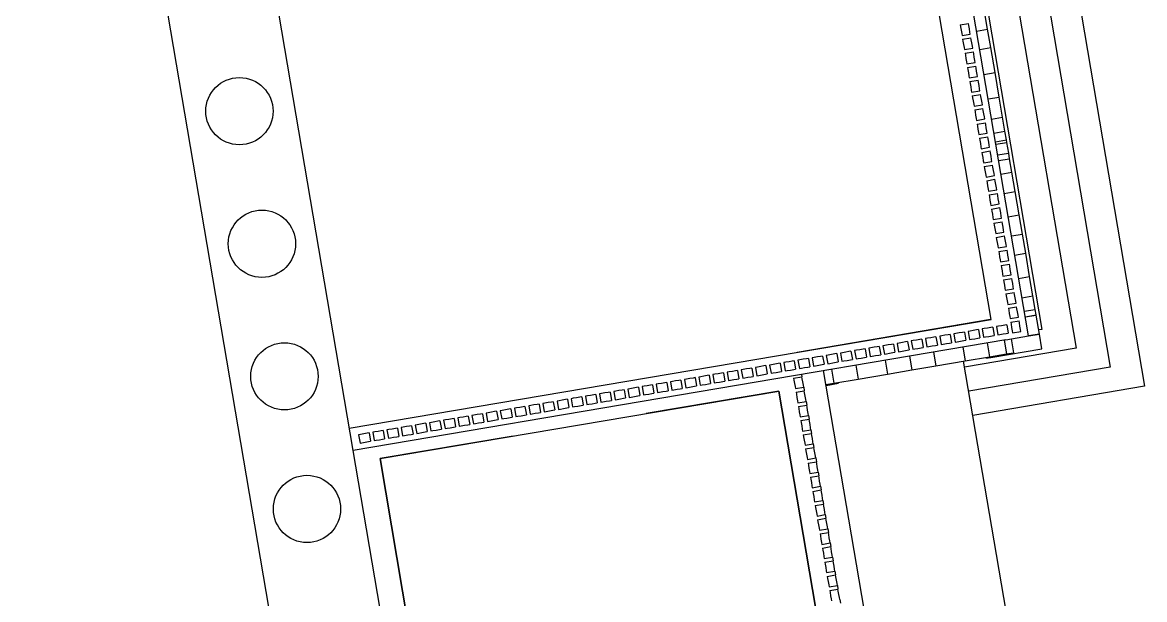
# Model space of a CAD drawing. Header units: inches. Extents: x -6210 to 141093, y -2740 to 21225.
# Drawn here: x 100265 to 100865, y 7867 to 8176 of the extents above; entities that cross this region are included whole.
import ezdxf

# ---------------------------------------------------------------- set-up
doc = ezdxf.new("R2010")
doc.units = ezdxf.units.IN
doc.header["$LTSCALE"] = 100
doc.header["$MEASUREMENT"] = 0
doc.layers.add('car area', color=53, linetype='Continuous')

msp = doc.modelspace()

# ---------------------------------------------------------------- linework, layer by layer
at = {"layer": 'car area'}
for p, q in [((100453.30013, 7526.99824), (100264.57883, 8639.09907)), ((100796.97864, 8380.63792), (100864.81792, 7980.87316)), ((100783.04745, 8365.00683), (100846.51001, 7991.03334)), ((100769.11627, 8349.37573), (100828.2021, 8001.19352)), ((100755.18509, 8333.74464), (100809.89419, 8011.35371)), ((100802.65174, 8007.83473), (100747.94264, 8330.22566)), ((100782.72624, 8016.62497), (100732.03249, 8315.35418)), ((100441.4414, 7946.53805), (100386.73231, 8268.92899)), ((100780.8751, 8172.02298), (100779.09289, 8182.52518)), ((100766.22795, 8174.28767), (100770.66453, 8175.04055)), ((100766.22795, 8174.28767), (100766.40886, 8173.2216)), ((100766.40886, 8173.2216), (100766.70373, 8171.484)), ((100766.70373, 8171.484), (100766.9986, 8169.7464)), ((100766.9986, 8169.7464), (100767.17951, 8168.68034)), ((100767.17951, 8168.68034), (100771.61608, 8169.43321)), ((100770.84544, 8173.97448), (100770.66453, 8175.04055)), ((100771.1403, 8172.23688), (100770.84544, 8173.97448)), ((100771.43517, 8170.49928), (100771.1403, 8172.23688)), ((100771.61608, 8169.43321), (100771.43517, 8170.49928)), ((100774.95967, 8171.01914), (100780.8751, 8172.02298)), ((100782.54715, 8162.16985), (100780.8751, 8172.02298)), ((100767.51412, 8166.70853), (100771.95069, 8167.4614)), ((100767.51412, 8166.70853), (100767.69503, 8165.64246)), ((100767.69503, 8165.64246), (100767.9899, 8163.90486)), ((100767.9899, 8163.90486), (100768.28476, 8162.16726)), ((100772.1316, 8166.39534), (100771.95069, 8167.4614)), ((100772.42647, 8164.65774), (100772.1316, 8166.39534)), ((100772.72134, 8162.92014), (100772.42647, 8164.65774)), ((100768.28476, 8162.16726), (100768.46567, 8161.10119)), ((100768.46567, 8161.10119), (100772.90225, 8161.85407)), ((100768.80029, 8159.12938), (100773.23686, 8159.88226)), ((100768.80029, 8159.12938), (100768.9812, 8158.06331)), ((100768.9812, 8158.06331), (100769.27606, 8156.32571)), ((100772.90225, 8161.85407), (100772.72134, 8162.92014)), ((100773.41777, 8158.81619), (100773.23686, 8159.88226)), ((100773.71264, 8157.07859), (100773.41777, 8158.81619)), ((100776.63172, 8161.16601), (100782.54715, 8162.16985)), ((100776.63172, 8161.16601), (100782.54715, 8162.16985)), ((100784.82283, 8148.75971), (100782.54715, 8162.16985)), ((100769.27606, 8156.32571), (100769.57093, 8154.58811)), ((100769.57093, 8154.58811), (100769.75184, 8153.52205)), ((100769.75184, 8153.52205), (100774.18841, 8154.27492)), ((100770.08645, 8151.55024), (100774.52302, 8152.30311)), ((100770.08645, 8151.55024), (100770.26736, 8150.48417)), ((100774.0075, 8155.34099), (100773.71264, 8157.07859)), ((100774.18841, 8154.27492), (100774.0075, 8155.34099)), ((100774.70393, 8151.23705), (100774.52302, 8152.30311)), ((100770.26736, 8150.48417), (100770.56223, 8148.74657)), ((100770.56223, 8148.74657), (100770.8571, 8147.00897)), ((100770.8571, 8147.00897), (100771.03801, 8145.9429)), ((100771.03801, 8145.9429), (100775.47458, 8146.69578)), ((100774.9988, 8149.49945), (100774.70393, 8151.23705)), ((100775.29367, 8147.76185), (100774.9988, 8149.49945)), ((100775.47458, 8146.69578), (100775.29367, 8147.76185)), ((100778.9074, 8147.75587), (100784.82283, 8148.75971)), ((100778.9074, 8147.75587), (100784.82283, 8148.75971)), ((100787.03624, 8135.71648), (100784.82283, 8148.75971)), ((100771.37262, 8143.97109), (100775.80919, 8144.72397)), ((100771.37262, 8143.97109), (100771.55353, 8142.90502)), ((100771.55353, 8142.90502), (100771.84839, 8141.16742)), ((100771.84839, 8141.16742), (100772.14326, 8139.42982)), ((100772.14326, 8139.42982), (100772.32417, 8138.36376)), ((100775.9901, 8143.6579), (100775.80919, 8144.72397)), ((100776.28497, 8141.9203), (100775.9901, 8143.6579)), ((100776.57983, 8140.1827), (100776.28497, 8141.9203)), ((100776.76074, 8139.11663), (100776.57983, 8140.1827)), ((100772.32417, 8138.36376), (100776.76074, 8139.11663)), ((100772.65878, 8136.39195), (100777.09536, 8137.14482)), ((100772.65878, 8136.39195), (100772.83969, 8135.32588)), ((100772.83969, 8135.32588), (100773.13456, 8133.58828)), ((100773.13456, 8133.58828), (100773.42943, 8131.85068)), ((100777.27627, 8136.07876), (100777.09536, 8137.14482)), ((100777.57113, 8134.34116), (100777.27627, 8136.07876)), ((100777.866, 8132.60356), (100777.57113, 8134.34116)), ((100781.12081, 8134.71265), (100787.03624, 8135.71648)), ((100781.12081, 8134.71265), (100787.03624, 8135.71648)), ((100788.87165, 8124.90071), (100787.03624, 8135.71648)), ((100773.42943, 8131.85068), (100773.61034, 8130.78461)), ((100773.61034, 8130.78461), (100778.04691, 8131.53749)), ((100773.94495, 8128.8128), (100778.38152, 8129.56568)), ((100773.94495, 8128.8128), (100774.12586, 8127.74673)), ((100774.12586, 8127.74673), (100774.42073, 8126.00913)), ((100778.04691, 8131.53749), (100777.866, 8132.60356)), ((100778.56243, 8128.49961), (100778.38152, 8129.56568)), ((100778.8573, 8126.76201), (100778.56243, 8128.49961)), ((100774.42073, 8126.00913), (100774.71559, 8124.27154)), ((100774.71559, 8124.27154), (100774.8965, 8123.20547)), ((100774.8965, 8123.20547), (100779.33308, 8123.95835)), ((100775.23111, 8121.23366), (100779.66769, 8121.98654)), ((100779.15217, 8125.02441), (100778.8573, 8126.76201)), ((100779.33308, 8123.95835), (100779.15217, 8125.02441)), ((100779.8486, 8120.92047), (100779.66769, 8121.98654)), ((100782.95622, 8123.89687), (100788.87165, 8124.90071)), ((100782.95622, 8123.89687), (100788.87165, 8124.90071)), ((100790.13623, 8117.44876), (100788.87165, 8124.90071)), ((100775.23111, 8121.23366), (100775.41202, 8120.16759)), ((100775.41202, 8120.16759), (100775.70689, 8118.42999)), ((100775.70689, 8118.42999), (100776.00176, 8116.69239)), ((100776.00176, 8116.69239), (100776.18267, 8115.62632)), ((100776.18267, 8115.62632), (100780.61924, 8116.3792)), ((100780.14346, 8119.18287), (100779.8486, 8120.92047)), ((100780.43833, 8117.44527), (100780.14346, 8119.18287)), ((100780.61924, 8116.3792), (100780.43833, 8117.44527)), ((100784.2208, 8116.44492), (100790.13623, 8117.44876)), ((100784.2208, 8116.44492), (100790.13623, 8117.44876)), ((100790.92613, 8112.79404), (100790.13623, 8117.44876)), ((100776.51728, 8113.65451), (100780.95385, 8114.40739)), ((100776.51728, 8113.65451), (100776.69819, 8112.58845)), ((100776.69819, 8112.58845), (100776.99306, 8110.85085)), ((100776.99306, 8110.85085), (100777.28792, 8109.11325)), ((100781.13476, 8113.34132), (100780.95385, 8114.40739)), ((100781.42963, 8111.60372), (100781.13476, 8113.34132)), ((100781.7245, 8109.86612), (100781.42963, 8111.60372)), ((100781.90541, 8108.80006), (100781.7245, 8109.86612)), ((100785.0107, 8111.7902), (100790.92613, 8112.79404)), ((100785.0107, 8111.7902), (100790.92613, 8112.79404)), ((100785.2372, 8110.45548), (100791.15263, 8111.45932)), ((100791.15263, 8111.45932), (100790.92613, 8112.79404)), ((100792.13162, 8105.69028), (100791.15263, 8111.45932)), ((100777.28792, 8109.11325), (100777.46883, 8108.04718)), ((100777.46883, 8108.04718), (100781.90541, 8108.80006)), ((100777.80345, 8106.07537), (100782.24002, 8106.82825)), ((100777.80345, 8106.07537), (100777.98436, 8105.0093)), ((100777.98436, 8105.0093), (100778.27922, 8103.2717)), ((100778.27922, 8103.2717), (100778.57409, 8101.5341)), ((100782.42093, 8105.76218), (100782.24002, 8106.82825)), ((100782.7158, 8104.02458), (100782.42093, 8105.76218)), ((100783.01066, 8102.28698), (100782.7158, 8104.02458)), ((100786.21619, 8104.68645), (100792.13162, 8105.69028)), ((100786.21689, 8104.68232), (100792.13232, 8105.68615)), ((100792.13232, 8105.68615), (100792.13162, 8105.69028)), ((100792.63895, 8102.70072), (100792.13232, 8105.68615)), ((100778.57409, 8101.5341), (100778.755, 8100.46803)), ((100778.755, 8100.46803), (100783.19157, 8101.22091)), ((100779.08961, 8098.49622), (100783.52618, 8099.2491)), ((100779.08961, 8098.49622), (100779.27052, 8097.43016)), ((100779.27052, 8097.43016), (100779.56539, 8095.69256)), ((100783.19157, 8101.22091), (100783.01066, 8102.28698)), ((100783.70709, 8098.18303), (100783.52618, 8099.2491)), ((100784.00196, 8096.44543), (100783.70709, 8098.18303)), ((100786.72352, 8101.69688), (100792.63895, 8102.70072)), ((100792.64496, 8102.66526), (100792.63895, 8102.70072)), ((100793.8683, 8095.45638), (100792.64496, 8102.66526)), ((100779.56539, 8095.69256), (100779.86026, 8093.95496)), ((100779.86026, 8093.95496), (100780.04117, 8092.88889)), ((100780.04117, 8092.88889), (100784.47774, 8093.64177)), ((100780.37578, 8090.91708), (100784.81235, 8091.66996)), ((100784.29683, 8094.70783), (100784.00196, 8096.44543)), ((100784.47774, 8093.64177), (100784.29683, 8094.70783)), ((100784.99326, 8090.60389), (100784.81235, 8091.66996)), ((100787.95287, 8094.45254), (100793.8683, 8095.45638)), ((100787.95496, 8094.44022), (100793.87039, 8095.44405)), ((100793.87039, 8095.44405), (100793.8683, 8095.45638)), ((100795.62425, 8085.10884), (100793.87039, 8095.44405)), ((100780.37578, 8090.91708), (100780.55669, 8089.85101)), ((100780.55669, 8089.85101), (100780.85155, 8088.11341)), ((100780.85155, 8088.11341), (100781.14642, 8086.37581)), ((100781.14642, 8086.37581), (100781.32733, 8085.30974)), ((100781.32733, 8085.30974), (100785.7639, 8086.06262)), ((100785.28813, 8088.86629), (100784.99326, 8090.60389)), ((100785.58299, 8087.12869), (100785.28813, 8088.86629)), ((100785.7639, 8086.06262), (100785.58299, 8087.12869)), ((100781.66194, 8083.33793), (100786.09852, 8084.09081)), ((100781.66194, 8083.33793), (100781.84285, 8082.27187)), ((100781.84285, 8082.27187), (100782.13772, 8080.53427)), ((100782.13772, 8080.53427), (100782.43259, 8078.79667)), ((100786.27943, 8083.02474), (100786.09852, 8084.09081)), ((100786.57429, 8081.28714), (100786.27943, 8083.02474)), ((100786.86916, 8079.54954), (100786.57429, 8081.28714)), ((100787.05007, 8078.48348), (100786.86916, 8079.54954)), ((100789.70882, 8084.105), (100795.62425, 8085.10884)), ((100795.62514, 8085.10363), (100795.62425, 8085.10884)), ((100797.73865, 8072.6491), (100795.62514, 8085.10363)), ((100782.43259, 8078.79667), (100782.6135, 8077.7306)), ((100782.6135, 8077.7306), (100787.05007, 8078.48348)), ((100782.94811, 8075.75879), (100787.38468, 8076.51167)), ((100782.94811, 8075.75879), (100783.12902, 8074.69272)), ((100783.12902, 8074.69272), (100783.42389, 8072.95512)), ((100787.56559, 8075.4456), (100787.38468, 8076.51167)), ((100787.86046, 8073.708), (100787.56559, 8075.4456)), ((100788.15533, 8071.9704), (100787.86046, 8073.708)), ((100783.42389, 8072.95512), (100783.71875, 8071.21752)), ((100783.71875, 8071.21752), (100783.89966, 8070.15145)), ((100783.89966, 8070.15145), (100788.33624, 8070.90433)), ((100784.23428, 8068.17964), (100788.67085, 8068.93252)), ((100784.23428, 8068.17964), (100784.41518, 8067.11358)), ((100788.33624, 8070.90433), (100788.15533, 8071.9704)), ((100788.85176, 8067.86646), (100788.67085, 8068.93252)), ((100789.14662, 8066.12886), (100788.85176, 8067.86646)), ((100791.82322, 8071.64526), (100797.73865, 8072.6491)), ((100791.83088, 8071.6001), (100797.74631, 8072.60393)), ((100797.74631, 8072.60393), (100797.73865, 8072.6491)), ((100799.47994, 8062.38797), (100797.74631, 8072.60393)), ((100784.41518, 8067.11358), (100784.71005, 8065.37598)), ((100784.71005, 8065.37598), (100785.00492, 8063.63838)), ((100785.00492, 8063.63838), (100785.18583, 8062.57231)), ((100785.18583, 8062.57231), (100789.6224, 8063.32519)), ((100785.52044, 8060.6005), (100789.95701, 8061.35338)), ((100789.44149, 8064.39126), (100789.14662, 8066.12886)), ((100789.6224, 8063.32519), (100789.44149, 8064.39126)), ((100790.13792, 8060.28731), (100789.95701, 8061.35338)), ((100793.56451, 8061.38413), (100799.47994, 8062.38797)), ((100801.22229, 8052.1206), (100799.47994, 8062.38797)), ((100785.52044, 8060.6005), (100785.70135, 8059.53443)), ((100785.70135, 8059.53443), (100785.99622, 8057.79683)), ((100785.99622, 8057.79683), (100786.29108, 8056.05923)), ((100786.29108, 8056.05923), (100786.47199, 8054.99317)), ((100786.47199, 8054.99317), (100790.90857, 8055.74604)), ((100790.43279, 8058.54971), (100790.13792, 8060.28731)), ((100790.72766, 8056.81211), (100790.43279, 8058.54971)), ((100790.90857, 8055.74604), (100790.72766, 8056.81211)), ((100786.80661, 8053.02136), (100791.24318, 8053.77423)), ((100786.80661, 8053.02136), (100786.98752, 8051.95529)), ((100786.98752, 8051.95529), (100787.28238, 8050.21769)), ((100787.28238, 8050.21769), (100787.57725, 8048.48009)), ((100791.42409, 8052.70817), (100791.24318, 8053.77423)), ((100791.71896, 8050.97057), (100791.42409, 8052.70817)), ((100792.01382, 8049.23297), (100791.71896, 8050.97057)), ((100792.19473, 8048.1669), (100792.01382, 8049.23297)), ((100795.30686, 8051.11676), (100801.22229, 8052.1206)), ((100795.30686, 8051.11676), (100801.22229, 8052.1206)), ((100803.34434, 8039.61573), (100801.22229, 8052.1206)), ((100787.57725, 8048.48009), (100787.75816, 8047.41402)), ((100787.75816, 8047.41402), (100792.19473, 8048.1669)), ((100788.09277, 8045.44221), (100792.52934, 8046.19509)), ((100788.09277, 8045.44221), (100788.27368, 8044.37614)), ((100788.27368, 8044.37614), (100788.56855, 8042.63854)), ((100792.71025, 8045.12902), (100792.52934, 8046.19509)), ((100793.00512, 8043.39142), (100792.71025, 8045.12902)), ((100793.29999, 8041.65382), (100793.00512, 8043.39142)), ((100788.56855, 8042.63854), (100788.86342, 8040.90094)), ((100788.86342, 8040.90094), (100789.04433, 8039.83488)), ((100789.04433, 8039.83488), (100793.4809, 8040.58775)), ((100789.37894, 8037.86307), (100793.81551, 8038.61594)), ((100789.37894, 8037.86307), (100789.55985, 8036.797)), ((100793.4809, 8040.58775), (100793.29999, 8041.65382)), ((100793.99642, 8037.54988), (100793.81551, 8038.61594)), ((100794.29129, 8035.81228), (100793.99642, 8037.54988)), ((100797.42891, 8038.61189), (100803.34434, 8039.61573)), ((100797.42891, 8038.61189), (100803.34434, 8039.61573)), ((100805.09783, 8029.28274), (100803.34434, 8039.61573)), ((100789.55985, 8036.797), (100789.85471, 8035.0594)), ((100789.85471, 8035.0594), (100790.14958, 8033.3218)), ((100790.14958, 8033.3218), (100790.33049, 8032.25573)), ((100790.33049, 8032.25573), (100794.76706, 8033.00861)), ((100794.58615, 8034.07468), (100794.29129, 8035.81228)), ((100794.76706, 8033.00861), (100794.58615, 8034.07468)), ((100790.6651, 8030.28392), (100795.10168, 8031.0368)), ((100790.6651, 8030.28392), (100790.84601, 8029.21785)), ((100790.84601, 8029.21785), (100791.14088, 8027.48025)), ((100791.14088, 8027.48025), (100791.43575, 8025.74265)), ((100791.43575, 8025.74265), (100791.61666, 8024.67659)), ((100791.61666, 8024.67659), (100796.05323, 8025.42946)), ((100795.28259, 8029.97073), (100795.10168, 8031.0368)), ((100795.57745, 8028.23313), (100795.28259, 8029.97073)), ((100795.87232, 8026.49553), (100795.57745, 8028.23313)), ((100796.05323, 8025.42946), (100795.87232, 8026.49553)), ((100799.1824, 8028.2789), (100805.09783, 8029.28274)), ((100799.1824, 8028.2789), (100805.09783, 8029.28274)), ((100806.32802, 8022.03345), (100805.09783, 8029.28274)), ((100791.95127, 8022.70478), (100796.38784, 8023.45765)), ((100791.95127, 8022.70478), (100792.13218, 8021.63871)), ((100792.13218, 8021.63871), (100792.42705, 8019.90111)), ((100792.42705, 8019.90111), (100792.72191, 8018.16351)), ((100796.56875, 8022.39159), (100796.38784, 8023.45765)), ((100796.86362, 8020.65399), (100796.56875, 8022.39159)), ((100797.15849, 8018.91639), (100796.86362, 8020.65399)), ((100800.41259, 8021.02961), (100806.32802, 8022.03345)), ((100800.41259, 8021.02961), (100806.32802, 8022.03345)), ((100806.83243, 8019.06104), (100806.32802, 8022.03345)), ((100439.43373, 7958.36891), (100782.72624, 8016.62497)), ((100782.34482, 8016.56024), (100678.92644, 7999.01035)), ((100788.34993, 8013.30985), (100786.61233, 8013.01498)), ((100790.08753, 8013.60472), (100788.34993, 8013.30985)), ((100791.1536, 8013.78563), (100790.08753, 8013.60472)), ((100791.1536, 8013.78563), (100791.90648, 8009.34905)), ((100792.72191, 8018.16351), (100792.90282, 8017.09744)), ((100792.90282, 8017.09744), (100797.3394, 8017.85032)), ((100793.23744, 8015.12563), (100797.67401, 8015.87851)), ((100793.23744, 8015.12563), (100793.41834, 8014.05956)), ((100793.41834, 8014.05956), (100793.71321, 8012.32196)), ((100797.3394, 8017.85032), (100797.15849, 8018.91639)), ((100797.85492, 8014.81244), (100797.67401, 8015.87851)), ((100798.14978, 8013.07484), (100797.85492, 8014.81244)), ((100800.917, 8018.05721), (100806.83243, 8019.06104)), ((100800.917, 8018.05721), (100806.83243, 8019.06104)), ((100800.92769, 8017.99421), (100806.84312, 8018.99805)), ((100806.84312, 8018.99805), (100806.83243, 8019.06104)), ((100808.56717, 8008.83856), (100806.84312, 8018.99805)), ((100753.2478, 8007.35309), (100752.18174, 8007.17218)), ((100753.2478, 8007.35309), (100754.00068, 8002.91652)), ((100756.29575, 8007.87032), (100755.22968, 8007.68941)), ((100755.22968, 8007.68941), (100755.98256, 8003.25284)), ((100758.03335, 8008.16519), (100756.29575, 8007.87032)), ((100759.77095, 8008.46005), (100758.03335, 8008.16519)), ((100760.83702, 8008.64096), (100759.77095, 8008.46005)), ((100760.83702, 8008.64096), (100761.5899, 8004.20439)), ((100763.8749, 8009.15649), (100762.80883, 8008.97558)), ((100762.80883, 8008.97558), (100763.56171, 8004.539)), ((100765.6125, 8009.45135), (100763.8749, 8009.15649)), ((100767.3501, 8009.74622), (100765.6125, 8009.45135)), ((100768.41616, 8009.92713), (100767.3501, 8009.74622)), ((100768.41616, 8009.92713), (100769.16904, 8005.49056)), ((100771.45404, 8010.44265), (100770.38797, 8010.26174)), ((100770.38797, 8010.26174), (100771.14085, 8005.82517)), ((100773.19164, 8010.73752), (100771.45404, 8010.44265)), ((100774.92924, 8011.03239), (100773.19164, 8010.73752)), ((100775.99531, 8011.2133), (100774.92924, 8011.03239)), ((100775.99531, 8011.2133), (100776.74819, 8006.77672)), ((100779.03319, 8011.72882), (100777.96712, 8011.54791)), ((100777.96712, 8011.54791), (100778.72, 8007.11134)), ((100778.72, 8007.11134), (100779.78606, 8007.29225)), ((100780.77079, 8012.02368), (100779.03319, 8011.72882)), ((100779.78606, 8007.29225), (100781.52366, 8007.58711)), ((100782.50839, 8012.31855), (100780.77079, 8012.02368)), ((100781.52366, 8007.58711), (100783.26126, 8007.88198)), ((100783.57445, 8012.49946), (100782.50839, 8012.31855)), ((100783.26126, 8007.88198), (100784.32733, 8008.06289)), ((100783.57445, 8012.49946), (100784.32733, 8008.06289)), ((100786.61233, 8013.01498), (100785.54626, 8012.83407)), ((100785.54626, 8012.83407), (100786.29914, 8008.3975)), ((100786.29914, 8008.3975), (100787.36521, 8008.57841)), ((100787.36521, 8008.57841), (100789.10281, 8008.87328)), ((100789.10281, 8008.87328), (100790.84041, 8009.16815)), ((100790.64934, 8005.79794), (100802.65174, 8007.83473)), ((100790.84041, 8009.16815), (100791.90648, 8009.34905)), ((100793.71321, 8012.32196), (100794.00808, 8010.58437)), ((100794.00808, 8010.58437), (100794.18899, 8009.5183)), ((100794.18899, 8009.5183), (100798.62556, 8010.27118)), ((100798.44465, 8011.33724), (100798.14978, 8013.07484)), ((100798.62556, 8010.27118), (100798.44465, 8011.33724)), ((100802.65174, 8007.83473), (100808.56717, 8008.83856)), ((100808.56717, 8008.83856), (100802.65174, 8007.83473)), ((100809.89419, 8011.35371), (100808.18944, 8011.06442)), ((100809.90562, 8000.95132), (100808.56717, 8008.83856)), ((100790.64934, 8005.79794), (100441.4414, 7946.53805)), ((100718.37989, 8001.43607), (100717.31382, 8001.25516)), ((100717.31382, 8001.25516), (100718.0667, 7996.81859)), ((100720.11749, 8001.73094), (100718.37989, 8001.43607)), ((100721.85509, 8002.02581), (100720.11749, 8001.73094)), ((100722.92116, 8002.20672), (100721.85509, 8002.02581)), ((100722.92116, 8002.20672), (100723.67403, 7997.77015)), ((100725.9691, 8002.72395), (100724.90304, 8002.54304)), ((100724.90304, 8002.54304), (100725.65591, 7998.10647)), ((100727.7067, 8003.01882), (100725.9691, 8002.72395)), ((100729.4443, 8003.31368), (100727.7067, 8003.01882)), ((100730.51037, 8003.49459), (100729.4443, 8003.31368)), ((100730.51037, 8003.49459), (100731.26325, 7999.05802)), ((100733.54825, 8004.01011), (100732.48218, 8003.8292)), ((100732.48218, 8003.8292), (100733.23506, 7999.39263)), ((100735.28585, 8004.30498), (100733.54825, 8004.01011)), ((100737.02345, 8004.59985), (100735.28585, 8004.30498)), ((100738.08951, 8004.78076), (100737.02345, 8004.59985)), ((100738.08951, 8004.78076), (100738.84239, 8000.34419)), ((100741.12739, 8005.29628), (100740.06132, 8005.11537)), ((100740.06132, 8005.11537), (100740.8142, 8000.6788)), ((100742.86499, 8005.59115), (100741.12739, 8005.29628)), ((100744.60259, 8005.88601), (100742.86499, 8005.59115)), ((100743.61787, 8001.15457), (100745.35547, 8001.44944)), ((100745.66866, 8006.06692), (100744.60259, 8005.88601)), ((100745.35547, 8001.44944), (100746.42154, 8001.63035)), ((100745.66866, 8006.06692), (100746.42154, 8001.63035)), ((100748.70654, 8006.58245), (100747.64047, 8006.40154)), ((100747.64047, 8006.40154), (100748.39335, 8001.96496)), ((100748.39335, 8001.96496), (100749.45941, 8002.14587)), ((100750.44414, 8006.87731), (100748.70654, 8006.58245)), ((100749.45941, 8002.14587), (100751.19701, 8002.44074)), ((100752.18174, 8007.17218), (100750.44414, 8006.87731)), ((100751.19701, 8002.44074), (100752.93461, 8002.73561)), ((100752.93461, 8002.73561), (100754.00068, 8002.91652)), ((100755.98256, 8003.25284), (100757.04863, 8003.43375)), ((100757.04863, 8003.43375), (100758.78623, 8003.72862)), ((100758.78623, 8003.72862), (100760.52383, 8004.02348)), ((100760.52383, 8004.02348), (100761.5899, 8004.20439)), ((100763.56171, 8004.539), (100764.62777, 8004.71991)), ((100764.62777, 8004.71991), (100766.36537, 8005.01478)), ((100766.36537, 8005.01478), (100768.10297, 8005.30965)), ((100767.58775, 8001.88444), (100768.85072, 7994.44195)), ((100768.10297, 8005.30965), (100769.16904, 8005.49056)), ((100828.2021, 8001.19352), (100768.57549, 7991.07501)), ((100771.14085, 8005.82517), (100772.20692, 8006.00608)), ((100772.20692, 8006.00608), (100773.94452, 8006.30095)), ((100773.94452, 8006.30095), (100775.68212, 8006.59581)), ((100775.68212, 8006.59581), (100776.74819, 8006.77672)), ((100780.59098, 8004.09106), (100781.85395, 7996.64857)), ((100780.60648, 8004.09369), (100781.86946, 7996.6512)), ((100789.72093, 8005.64039), (100790.98391, 7998.19791)), ((100793.47705, 8006.2778), (100794.74003, 7998.83531)), ((100793.48225, 8006.27868), (100794.74522, 7998.8362)), ((100682.21169, 7995.2984), (100680.47409, 7995.00354)), ((100683.94929, 7995.59327), (100682.21169, 7995.2984)), ((100685.01536, 7995.77418), (100683.94929, 7995.59327)), ((100685.01536, 7995.77418), (100685.76824, 7991.33761)), ((100688.05324, 7996.2897), (100686.98717, 7996.10879)), ((100686.98717, 7996.10879), (100687.74005, 7991.67222)), ((100689.79084, 7996.58457), (100688.05324, 7996.2897)), ((100691.52844, 7996.87944), (100689.79084, 7996.58457)), ((100692.59451, 7997.06035), (100691.52844, 7996.87944)), ((100692.59451, 7997.06035), (100693.34738, 7992.62377)), ((100695.64245, 7997.57758), (100694.57639, 7997.39667)), ((100694.57639, 7997.39667), (100695.32926, 7992.96009)), ((100697.38005, 7997.87244), (100695.64245, 7997.57758)), ((100699.11765, 7998.16731), (100697.38005, 7997.87244)), ((100700.18372, 7998.34822), (100699.11765, 7998.16731)), ((100700.18372, 7998.34822), (100700.9366, 7993.91165)), ((100703.2216, 7998.86374), (100702.15553, 7998.68283)), ((100702.15553, 7998.68283), (100702.90841, 7994.24626)), ((100704.9592, 7999.15861), (100703.2216, 7998.86374)), ((100706.6968, 7999.45348), (100704.9592, 7999.15861)), ((100707.76287, 7999.63439), (100706.6968, 7999.45348)), ((100707.44968, 7995.0169), (100708.51574, 7995.19781)), ((100707.76287, 7999.63439), (100708.51574, 7995.19781)), ((100710.80074, 8000.14991), (100709.73468, 7999.969)), ((100709.73468, 7999.969), (100710.48755, 7995.53243)), ((100710.48755, 7995.53243), (100711.55362, 7995.71334)), ((100712.53834, 8000.44478), (100710.80074, 8000.14991)), ((100711.55362, 7995.71334), (100713.29122, 7996.0082)), ((100714.27594, 8000.73964), (100712.53834, 8000.44478)), ((100713.29122, 7996.0082), (100715.02882, 7996.30307)), ((100715.34201, 8000.92055), (100714.27594, 8000.73964)), ((100715.02882, 7996.30307), (100716.09489, 7996.48398)), ((100715.34201, 8000.92055), (100716.09489, 7996.48398)), ((100718.0667, 7996.81859), (100719.13277, 7996.9995)), ((100719.13277, 7996.9995), (100720.87037, 7997.29437)), ((100720.87037, 7997.29437), (100722.60797, 7997.58924)), ((100722.60797, 7997.58924), (100723.67403, 7997.77015)), ((100725.65591, 7998.10647), (100726.72198, 7998.28738)), ((100726.72198, 7998.28738), (100728.45958, 7998.58224)), ((100728.45958, 7998.58224), (100730.19718, 7998.87711)), ((100730.19718, 7998.87711), (100731.26325, 7999.05802)), ((100733.23506, 7999.39263), (100734.30113, 7999.57354)), ((100734.30113, 7999.57354), (100736.03873, 7999.86841)), ((100736.03873, 7999.86841), (100737.77632, 8000.16328)), ((100737.77632, 8000.16328), (100738.84239, 8000.34419)), ((100739.00153, 7997.03341), (100740.26451, 7989.59093)), ((100740.8142, 8000.6788), (100741.88027, 8000.85971)), ((100741.88027, 8000.85971), (100743.61787, 8001.15457)), ((100751.85473, 7999.21457), (100753.1177, 7991.77209)), ((100751.91155, 7999.22422), (100753.17453, 7991.78173)), ((100768.85072, 7994.44195), (100781.85395, 7996.64857)), ((100780.29585, 7995.9266), (100780.22038, 7996.37136)), ((100780.29585, 7995.9266), (100782.18672, 7996.24748)), ((100781.85395, 7996.64857), (100781.86946, 7996.6512)), ((100781.86946, 7996.6512), (100790.9393, 7998.19034)), ((100782.18672, 7996.24748), (100782.11125, 7996.69224)), ((100782.18672, 7996.24748), (100782.65125, 7996.32631)), ((100782.65125, 7996.32631), (100782.57578, 7996.77107)), ((100782.65125, 7996.32631), (100809.90562, 8000.95132)), ((100790.9393, 7998.19034), (100790.98391, 7998.19791)), ((100790.98391, 7998.19791), (100794.74003, 7998.83531)), ((100794.74003, 7998.83531), (100794.74522, 7998.8362)), ((100647.11964, 7989.34335), (100646.05357, 7989.16244)), ((100647.11964, 7989.34335), (100647.87252, 7984.90678)), ((100650.15752, 7989.85887), (100649.09145, 7989.67796)), ((100649.09145, 7989.67796), (100649.84433, 7985.24139)), ((100651.89512, 7990.15374), (100650.15752, 7989.85887)), ((100653.63272, 7990.44861), (100651.89512, 7990.15374)), ((100654.69878, 7990.62952), (100653.63272, 7990.44861)), ((100654.69878, 7990.62952), (100655.45166, 7986.19294)), ((100657.73666, 7991.14504), (100656.67059, 7990.96413)), ((100656.67059, 7990.96413), (100657.42347, 7986.52756)), ((100659.47426, 7991.43991), (100657.73666, 7991.14504)), ((100661.21186, 7991.73477), (100659.47426, 7991.43991)), ((100662.27793, 7991.91568), (100661.21186, 7991.73477)), ((100662.27793, 7991.91568), (100663.03081, 7987.47911)), ((100665.3158, 7992.4312), (100664.24974, 7992.2503)), ((100664.24974, 7992.2503), (100665.00262, 7987.81372)), ((100667.0534, 7992.72607), (100665.3158, 7992.4312)), ((100668.791, 7993.02094), (100667.0534, 7992.72607)), ((100669.85707, 7993.20185), (100668.791, 7993.02094)), ((100669.85707, 7993.20185), (100670.60995, 7988.76528)), ((100672.89495, 7993.71737), (100671.82888, 7993.53646)), ((100671.82888, 7993.53646), (100672.58176, 7989.09989)), ((100672.58176, 7989.09989), (100673.64783, 7989.2808)), ((100674.63255, 7994.01224), (100672.89495, 7993.71737)), ((100673.64783, 7989.2808), (100675.38543, 7989.57567)), ((100676.37015, 7994.3071), (100674.63255, 7994.01224)), ((100675.38543, 7989.57567), (100677.12303, 7989.87053)), ((100677.43622, 7994.48801), (100676.37015, 7994.3071)), ((100677.12303, 7989.87053), (100678.18909, 7990.05144)), ((100677.43622, 7994.48801), (100678.18909, 7990.05144)), ((100680.47409, 7995.00354), (100679.40803, 7994.82263)), ((100679.40803, 7994.82263), (100680.1609, 7990.38605)), ((100680.1609, 7990.38605), (100681.22697, 7990.56696)), ((100681.22697, 7990.56696), (100682.96457, 7990.86183)), ((100682.96457, 7990.86183), (100684.70217, 7991.1567)), ((100684.70217, 7991.1567), (100685.76824, 7991.33761)), ((100687.74005, 7991.67222), (100688.80612, 7991.85313)), ((100688.80612, 7991.85313), (100690.54372, 7992.148)), ((100690.54372, 7992.148), (100692.28132, 7992.44286)), ((100692.28132, 7992.44286), (100693.34738, 7992.62377)), ((100776.98524, 7495.2046), (100693.1464, 7989.25189)), ((100695.32926, 7992.96009), (100696.39533, 7993.141)), ((100696.39533, 7993.141), (100698.13293, 7993.43587)), ((100697.35026, 7989.96527), (100698.61323, 7982.52279)), ((100697.35026, 7989.96527), (100698.61323, 7982.52279)), ((100698.13293, 7993.43587), (100699.87053, 7993.73074)), ((100699.87053, 7993.73074), (100700.9366, 7993.91165)), ((100702.90841, 7994.24626), (100703.97448, 7994.42717)), ((100703.97448, 7994.42717), (100705.71208, 7994.72204)), ((100705.71208, 7994.72204), (100707.44968, 7995.0169)), ((100710.35068, 7992.17142), (100711.61366, 7984.72893)), ((100710.35068, 7992.17142), (100711.61366, 7984.72893)), ((100726.08366, 7994.84128), (100727.34663, 7987.39879)), ((100726.08366, 7994.84128), (100727.34663, 7987.39879)), ((100727.34663, 7987.39879), (100740.26451, 7989.59093)), ((100740.26451, 7989.59093), (100753.1177, 7991.77209)), ((100753.1177, 7991.77209), (100753.17453, 7991.78173)), ((100753.17453, 7991.78173), (100768.84416, 7994.44084)), ((100797.17145, 7822.56413), (100768.02783, 7994.30231)), ((100768.84416, 7994.44084), (100768.85072, 7994.44195)), ((100846.51001, 7991.03334), (100770.76386, 7978.17937)), ((100612.25172, 7983.42634), (100611.18565, 7983.24543)), ((100611.18565, 7983.24543), (100611.93853, 7978.80885)), ((100613.98932, 7983.7212), (100612.25172, 7983.42634)), ((100615.72692, 7984.01607), (100613.98932, 7983.7212)), ((100616.79299, 7984.19698), (100615.72692, 7984.01607)), ((100616.79299, 7984.19698), (100617.54587, 7979.76041)), ((100619.83087, 7984.7125), (100618.7648, 7984.53159)), ((100618.7648, 7984.53159), (100619.51768, 7980.09502)), ((100621.56847, 7985.00737), (100619.83087, 7984.7125)), ((100623.30607, 7985.30224), (100621.56847, 7985.00737)), ((100624.37213, 7985.48315), (100623.30607, 7985.30224)), ((100624.37213, 7985.48315), (100625.12501, 7981.04657)), ((100627.41001, 7985.99867), (100626.34394, 7985.81776)), ((100626.34394, 7985.81776), (100627.09682, 7981.38119)), ((100629.14761, 7986.29353), (100627.41001, 7985.99867)), ((100630.88521, 7986.5884), (100629.14761, 7986.29353)), ((100631.95128, 7986.76931), (100630.88521, 7986.5884)), ((100631.95128, 7986.76931), (100632.70416, 7982.33274)), ((100634.98916, 7987.28483), (100633.92309, 7987.10392)), ((100633.92309, 7987.10392), (100634.67597, 7982.66735)), ((100636.72676, 7987.5797), (100634.98916, 7987.28483)), ((100638.46436, 7987.87457), (100636.72676, 7987.5797)), ((100637.47963, 7983.14313), (100639.21723, 7983.43799)), ((100639.53042, 7988.05548), (100638.46436, 7987.87457)), ((100639.21723, 7983.43799), (100640.2833, 7983.6189)), ((100639.53042, 7988.05548), (100640.2833, 7983.6189)), ((100642.57837, 7988.57271), (100641.5123, 7988.3918)), ((100641.5123, 7988.3918), (100642.26518, 7983.95523)), ((100642.26518, 7983.95523), (100643.33125, 7984.13613)), ((100644.31597, 7988.86757), (100642.57837, 7988.57271)), ((100643.33125, 7984.13613), (100645.06885, 7984.431)), ((100646.05357, 7989.16244), (100644.31597, 7988.86757)), ((100645.06885, 7984.431), (100646.80645, 7984.72587)), ((100646.80645, 7984.72587), (100647.87252, 7984.90678)), ((100649.84433, 7985.24139), (100650.91039, 7985.4223)), ((100650.91039, 7985.4223), (100652.64799, 7985.71717)), ((100652.64799, 7985.71717), (100654.38559, 7986.01204)), ((100654.38559, 7986.01204), (100655.45166, 7986.19294)), ((100657.42347, 7986.52756), (100658.48954, 7986.70847)), ((100658.48954, 7986.70847), (100660.22714, 7987.00333)), ((100660.22714, 7987.00333), (100661.96474, 7987.2982)), ((100661.96474, 7987.2982), (100663.03081, 7987.47911)), ((100665.00262, 7987.81372), (100666.06868, 7987.99463)), ((100666.06868, 7987.99463), (100667.80628, 7988.2895)), ((100667.80628, 7988.2895), (100669.54388, 7988.58437)), ((100669.54388, 7988.58437), (100670.60995, 7988.76528)), ((100677.09245, 7985.23334), (100681.52902, 7985.98621)), ((100677.09245, 7985.23334), (100677.27335, 7984.16727)), ((100677.27335, 7984.16727), (100677.56822, 7982.42967)), ((100681.31554, 7987.24421), (100681.52902, 7985.98621)), ((100681.31554, 7987.24421), (100681.52902, 7985.98621)), ((100681.31554, 7987.24421), (100681.52902, 7985.98621)), ((100681.70993, 7984.92015), (100681.52902, 7985.98621)), ((100682.00479, 7983.18255), (100681.70993, 7984.92015)), ((100682.29966, 7981.44495), (100682.00479, 7983.18255)), ((100698.61323, 7982.52279), (100711.61366, 7984.72893)), ((100711.61366, 7984.72893), (100727.34663, 7987.39879)), ((100455.87915, 7942.14939), (100669.13385, 7978.33829)), ((100576.07346, 7977.28696), (100574.33586, 7976.99209)), ((100577.81106, 7977.58182), (100576.07346, 7977.28696)), ((100578.87713, 7977.76273), (100577.81106, 7977.58182)), ((100578.87713, 7977.76273), (100579.63, 7973.32616)), ((100581.92507, 7978.27996), (100580.85901, 7978.09905)), ((100580.85901, 7978.09905), (100581.61188, 7973.66248)), ((100583.66267, 7978.57483), (100581.92507, 7978.27996)), ((100585.40027, 7978.8697), (100583.66267, 7978.57483)), ((100586.46634, 7979.05061), (100585.40027, 7978.8697)), ((100586.46634, 7979.05061), (100587.21922, 7974.61404)), ((100589.50422, 7979.56613), (100588.43815, 7979.38522)), ((100588.43815, 7979.38522), (100589.19103, 7974.94865)), ((100591.24182, 7979.861), (100589.50422, 7979.56613)), ((100592.97942, 7980.15586), (100591.24182, 7979.861)), ((100594.04548, 7980.33677), (100592.97942, 7980.15586)), ((100594.04548, 7980.33677), (100594.79836, 7975.9002)), ((100597.08336, 7980.8523), (100596.01729, 7980.67139)), ((100596.01729, 7980.67139), (100596.77017, 7976.23481)), ((100598.82096, 7981.14716), (100597.08336, 7980.8523)), ((100669.13385, 7978.33829), (100598.14869, 7966.29225)), ((100600.55856, 7981.44203), (100598.82096, 7981.14716)), ((100601.62463, 7981.62294), (100600.55856, 7981.44203)), ((100601.31144, 7977.00546), (100602.37751, 7977.18637)), ((100601.62463, 7981.62294), (100602.37751, 7977.18637)), ((100604.66251, 7982.13846), (100603.59644, 7981.95755)), ((100603.59644, 7981.95755), (100604.34932, 7977.52098)), ((100604.34932, 7977.52098), (100605.41538, 7977.70189)), ((100606.40011, 7982.43333), (100604.66251, 7982.13846)), ((100605.41538, 7977.70189), (100607.15298, 7977.99676)), ((100608.13771, 7982.7282), (100606.40011, 7982.43333)), ((100607.15298, 7977.99676), (100608.89058, 7978.29162)), ((100609.20377, 7982.9091), (100608.13771, 7982.7282)), ((100608.89058, 7978.29162), (100609.95665, 7978.47253)), ((100609.20377, 7982.9091), (100609.95665, 7978.47253)), ((100611.93853, 7978.80885), (100613.0046, 7978.98976)), ((100613.0046, 7978.98976), (100614.7422, 7979.28463)), ((100614.7422, 7979.28463), (100616.4798, 7979.5795)), ((100616.4798, 7979.5795), (100617.54587, 7979.76041)), ((100619.51768, 7980.09502), (100620.58374, 7980.27593)), ((100620.58374, 7980.27593), (100622.32134, 7980.5708)), ((100622.32134, 7980.5708), (100624.05894, 7980.86566)), ((100624.05894, 7980.86566), (100625.12501, 7981.04657)), ((100627.09682, 7981.38119), (100628.16289, 7981.56209)), ((100628.16289, 7981.56209), (100629.90049, 7981.85696)), ((100629.90049, 7981.85696), (100631.63809, 7982.15183)), ((100631.63809, 7982.15183), (100632.70416, 7982.33274)), ((100634.67597, 7982.66735), (100635.74203, 7982.84826)), ((100635.74203, 7982.84826), (100637.47963, 7983.14313)), ((100725.34871, 7647.07421), (100669.13385, 7978.33829)), ((100669.13385, 7978.33829), (100726.85446, 7638.20107)), ((100677.56822, 7982.42967), (100677.86309, 7980.69207)), ((100677.86309, 7980.69207), (100678.044, 7979.626)), ((100678.044, 7979.626), (100682.48057, 7980.37888)), ((100678.37861, 7977.65419), (100682.81518, 7978.40707)), ((100678.37861, 7977.65419), (100678.55952, 7976.58812)), ((100682.48057, 7980.37888), (100682.29966, 7981.44495)), ((100682.48057, 7980.37888), (100682.81518, 7978.40707)), ((100682.48057, 7980.37888), (100682.81518, 7978.40707)), ((100682.99609, 7977.341), (100682.81518, 7978.40707)), ((100683.29096, 7975.6034), (100682.99609, 7977.341)), ((100694.40937, 7981.8094), (100698.61323, 7982.52279)), ((100694.48485, 7981.36465), (100701.02955, 7982.47527)), ((100701.02955, 7982.47527), (100700.95408, 7982.92003)), ((100864.81792, 7980.87316), (100772.95222, 7965.28373)), ((100540.9814, 7971.3319), (100539.91533, 7971.15099)), ((100540.9814, 7971.3319), (100541.73428, 7966.89533)), ((100544.01928, 7971.84743), (100542.95321, 7971.66652)), ((100542.95321, 7971.66652), (100543.70609, 7967.22994)), ((100545.75688, 7972.14229), (100544.01928, 7971.84743)), ((100547.49448, 7972.43716), (100545.75688, 7972.14229)), ((100548.56055, 7972.61807), (100547.49448, 7972.43716)), ((100548.56055, 7972.61807), (100549.31342, 7968.1815)), ((100551.59842, 7973.13359), (100550.53236, 7972.95268)), ((100550.53236, 7972.95268), (100551.28523, 7968.51611)), ((100553.33602, 7973.42846), (100551.59842, 7973.13359)), ((100555.07362, 7973.72333), (100553.33602, 7973.42846)), ((100556.13969, 7973.90424), (100555.07362, 7973.72333)), ((100556.13969, 7973.90424), (100556.89257, 7969.46766)), ((100559.17757, 7974.41976), (100558.1115, 7974.23885)), ((100558.1115, 7974.23885), (100558.86438, 7969.80228)), ((100560.91517, 7974.71462), (100559.17757, 7974.41976)), ((100562.65277, 7975.00949), (100560.91517, 7974.71462)), ((100563.71884, 7975.1904), (100562.65277, 7975.00949)), ((100563.71884, 7975.1904), (100564.47171, 7970.75383)), ((100566.75671, 7975.70592), (100565.69065, 7975.52501)), ((100565.69065, 7975.52501), (100566.44352, 7971.08844)), ((100566.44352, 7971.08844), (100567.50959, 7971.26935)), ((100568.49431, 7976.00079), (100566.75671, 7975.70592)), ((100567.50959, 7971.26935), (100569.24719, 7971.56422)), ((100570.23191, 7976.29566), (100568.49431, 7976.00079)), ((100569.24719, 7971.56422), (100570.98479, 7971.85909)), ((100571.29798, 7976.47657), (100570.23191, 7976.29566)), ((100570.98479, 7971.85909), (100572.05086, 7972.03999)), ((100571.29798, 7976.47657), (100572.05086, 7972.03999)), ((100574.33586, 7976.99209), (100573.26979, 7976.81118)), ((100573.26979, 7976.81118), (100574.02267, 7972.37461)), ((100574.02267, 7972.37461), (100575.08874, 7972.55552)), ((100575.08874, 7972.55552), (100576.82634, 7972.85038)), ((100576.82634, 7972.85038), (100578.56394, 7973.14525)), ((100578.56394, 7973.14525), (100579.63, 7973.32616)), ((100581.61188, 7973.66248), (100582.67795, 7973.84339)), ((100582.67795, 7973.84339), (100584.41555, 7974.13826)), ((100584.41555, 7974.13826), (100586.15315, 7974.43313)), ((100586.15315, 7974.43313), (100587.21922, 7974.61404)), ((100589.19103, 7974.94865), (100590.2571, 7975.12956)), ((100590.2571, 7975.12956), (100591.9947, 7975.42442)), ((100591.9947, 7975.42442), (100593.7323, 7975.71929)), ((100593.7323, 7975.71929), (100594.79836, 7975.9002)), ((100596.77017, 7976.23481), (100597.83624, 7976.41572)), ((100597.83624, 7976.41572), (100599.57384, 7976.71059)), ((100599.57384, 7976.71059), (100601.31144, 7977.00546)), ((100678.55952, 7976.58812), (100678.85439, 7974.85052)), ((100678.85439, 7974.85052), (100679.14926, 7973.11292)), ((100679.14926, 7973.11292), (100679.33016, 7972.04686)), ((100679.33016, 7972.04686), (100683.76674, 7972.79973)), ((100683.58583, 7973.8658), (100683.29096, 7975.6034)), ((100683.76674, 7972.79973), (100683.58583, 7973.8658)), ((100683.76674, 7972.79973), (100684.10135, 7970.82792)), ((100683.76674, 7972.79973), (100684.10135, 7970.82792)), ((100506.11349, 7965.41489), (100505.04742, 7965.23398)), ((100505.04742, 7965.23398), (100505.8003, 7960.79741)), ((100507.85109, 7965.70976), (100506.11349, 7965.41489)), ((100509.58869, 7966.00462), (100507.85109, 7965.70976)), ((100510.65475, 7966.18553), (100509.58869, 7966.00462)), ((100510.65475, 7966.18553), (100511.40763, 7961.74896)), ((100513.69263, 7966.70105), (100512.62656, 7966.52014)), ((100512.62656, 7966.52014), (100513.37944, 7962.08357)), ((100515.43023, 7966.99592), (100513.69263, 7966.70105)), ((100517.16783, 7967.29079), (100515.43023, 7966.99592)), ((100518.2339, 7967.4717), (100517.16783, 7967.29079)), ((100518.2339, 7967.4717), (100518.98678, 7963.03513)), ((100521.27178, 7967.98722), (100520.20571, 7967.80631)), ((100520.20571, 7967.80631), (100520.95859, 7963.36974)), ((100523.00938, 7968.28209), (100521.27178, 7967.98722)), ((100524.74697, 7968.57695), (100523.00938, 7968.28209)), ((100525.81304, 7968.75786), (100524.74697, 7968.57695)), ((100525.81304, 7968.75786), (100526.56592, 7964.32129)), ((100528.86099, 7969.27509), (100527.79492, 7969.09419)), ((100527.79492, 7969.09419), (100528.5478, 7964.65761)), ((100530.59859, 7969.56996), (100528.86099, 7969.27509)), ((100532.33619, 7969.86483), (100530.59859, 7969.56996)), ((100531.35147, 7965.13339), (100533.08907, 7965.42826)), ((100533.40226, 7970.04574), (100532.33619, 7969.86483)), ((100533.08907, 7965.42826), (100534.15513, 7965.60917)), ((100533.40226, 7970.04574), (100534.15513, 7965.60917)), ((100536.44013, 7970.56126), (100535.37407, 7970.38035)), ((100535.37407, 7970.38035), (100536.12694, 7965.94378)), ((100536.12694, 7965.94378), (100537.19301, 7966.12469)), ((100538.17773, 7970.85613), (100536.44013, 7970.56126)), ((100537.19301, 7966.12469), (100538.93061, 7966.41956)), ((100539.91533, 7971.15099), (100538.17773, 7970.85613)), ((100538.93061, 7966.41956), (100540.66821, 7966.71442)), ((100540.66821, 7966.71442), (100541.73428, 7966.89533)), ((100543.70609, 7967.22994), (100544.77216, 7967.41085)), ((100544.77216, 7967.41085), (100546.50976, 7967.70572)), ((100546.50976, 7967.70572), (100548.24736, 7968.00059)), ((100548.24736, 7968.00059), (100549.31342, 7968.1815)), ((100551.28523, 7968.51611), (100552.3513, 7968.69702)), ((100552.3513, 7968.69702), (100554.0889, 7968.99189)), ((100554.0889, 7968.99189), (100555.8265, 7969.28675)), ((100555.8265, 7969.28675), (100556.89257, 7969.46766)), ((100558.86438, 7969.80228), (100559.93045, 7969.98319)), ((100559.93045, 7969.98319), (100561.66805, 7970.27805)), ((100561.66805, 7970.27805), (100563.40565, 7970.57292)), ((100563.40565, 7970.57292), (100564.47171, 7970.75383)), ((100679.66478, 7970.07505), (100684.10135, 7970.82792)), ((100679.66478, 7970.07505), (100679.84569, 7969.00898)), ((100679.84569, 7969.00898), (100680.14055, 7967.27138)), ((100680.14055, 7967.27138), (100680.43542, 7965.53378)), ((100680.43542, 7965.53378), (100680.61633, 7964.46771)), ((100680.61633, 7964.46771), (100685.0529, 7965.22059)), ((100684.28226, 7969.76186), (100684.10135, 7970.82792)), ((100684.57713, 7968.02426), (100684.28226, 7969.76186)), ((100684.87199, 7966.28666), (100684.57713, 7968.02426)), ((100685.0529, 7965.22059), (100684.87199, 7966.28666)), ((100685.0529, 7965.22059), (100685.38752, 7963.24878)), ((100685.0529, 7965.22059), (100685.38752, 7963.24878)), ((100469.94529, 7959.27722), (100468.20769, 7958.98235)), ((100471.68289, 7959.57209), (100469.94529, 7959.27722)), ((100472.74896, 7959.75299), (100471.68289, 7959.57209)), ((100472.74896, 7959.75299), (100473.50184, 7955.31642)), ((100475.78684, 7960.26852), (100474.72077, 7960.08761)), ((100474.72077, 7960.08761), (100475.47365, 7955.65103)), ((100477.52444, 7960.56338), (100475.78684, 7960.26852)), ((100479.26204, 7960.85825), (100477.52444, 7960.56338)), ((100480.3281, 7961.03916), (100479.26204, 7960.85825)), ((100480.3281, 7961.03916), (100481.08098, 7956.60259)), ((100483.36598, 7961.55468), (100482.29991, 7961.37377)), ((100482.29991, 7961.37377), (100483.05279, 7956.9372)), ((100485.10358, 7961.84955), (100483.36598, 7961.55468)), ((100486.84118, 7962.14442), (100485.10358, 7961.84955)), ((100487.90725, 7962.32533), (100486.84118, 7962.14442)), ((100487.90725, 7962.32533), (100488.66013, 7957.88875)), ((100490.94513, 7962.84085), (100489.87906, 7962.65994)), ((100489.87906, 7962.65994), (100490.63194, 7958.22337)), ((100492.68273, 7963.13572), (100490.94513, 7962.84085)), ((100494.42033, 7963.43058), (100492.68273, 7963.13572)), ((100495.48639, 7963.61149), (100494.42033, 7963.43058)), ((100495.1732, 7958.99401), (100496.23927, 7959.17492)), ((100495.48639, 7963.61149), (100496.23927, 7959.17492)), ((100498.53434, 7964.12872), (100497.46827, 7963.94781)), ((100497.46827, 7963.94781), (100498.22115, 7959.51124)), ((100498.22115, 7959.51124), (100499.28722, 7959.69215)), ((100500.27194, 7964.42359), (100498.53434, 7964.12872)), ((100499.28722, 7959.69215), (100501.02482, 7959.98702)), ((100502.00954, 7964.71846), (100500.27194, 7964.42359)), ((100501.02482, 7959.98702), (100502.76242, 7960.28188)), ((100503.07561, 7964.89937), (100502.00954, 7964.71846)), ((100502.76242, 7960.28188), (100503.82849, 7960.46279)), ((100503.07561, 7964.89937), (100503.82849, 7960.46279)), ((100505.8003, 7960.79741), (100506.86636, 7960.97832)), ((100506.86636, 7960.97832), (100508.60396, 7961.27318)), ((100508.60396, 7961.27318), (100510.34156, 7961.56805)), ((100510.34156, 7961.56805), (100511.40763, 7961.74896)), ((100513.37944, 7962.08357), (100514.44551, 7962.26448)), ((100514.44551, 7962.26448), (100516.18311, 7962.55935)), ((100516.18311, 7962.55935), (100517.92071, 7962.85422)), ((100517.92071, 7962.85422), (100518.98678, 7963.03513)), ((100520.95859, 7963.36974), (100522.02465, 7963.55065)), ((100522.02465, 7963.55065), (100523.76225, 7963.84551)), ((100523.76225, 7963.84551), (100525.49985, 7964.14038)), ((100525.49985, 7964.14038), (100526.56592, 7964.32129)), ((100528.5478, 7964.65761), (100529.61387, 7964.83852)), ((100529.61387, 7964.83852), (100531.35147, 7965.13339)), ((100680.95094, 7962.4959), (100685.38752, 7963.24878)), ((100680.95094, 7962.4959), (100681.13185, 7961.42983)), ((100681.13185, 7961.42983), (100681.42672, 7959.69223)), ((100681.42672, 7959.69223), (100681.72159, 7957.95463)), ((100685.56842, 7962.18271), (100685.38752, 7963.24878)), ((100685.86329, 7960.44511), (100685.56842, 7962.18271)), ((100686.15816, 7958.70751), (100685.86329, 7960.44511)), ((100445.46019, 7955.12214), (100444.39412, 7954.94124)), ((100444.39412, 7954.94124), (100445.147, 7950.50466)), ((100447.19779, 7955.41701), (100445.46019, 7955.12214)), ((100448.93539, 7955.71188), (100447.19779, 7955.41701)), ((100450.00146, 7955.89279), (100448.93539, 7955.71188)), ((100450.00146, 7955.89279), (100450.75433, 7951.45622)), ((100453.03933, 7956.40831), (100451.97327, 7956.2274)), ((100451.97327, 7956.2274), (100452.72614, 7951.79083)), ((100454.77693, 7956.70318), (100453.03933, 7956.40831)), ((100456.51453, 7956.99804), (100454.77693, 7956.70318)), ((100527.16353, 7954.24621), (100455.87915, 7942.14939)), ((100457.5806, 7957.17895), (100456.51453, 7956.99804)), ((100457.5806, 7957.17895), (100458.33348, 7952.74238)), ((100460.61848, 7957.69448), (100459.55241, 7957.51357)), ((100459.55241, 7957.51357), (100460.30529, 7953.07699)), ((100460.30529, 7953.07699), (100461.37135, 7953.2579)), ((100462.35608, 7957.98934), (100460.61848, 7957.69448)), ((100461.37135, 7953.2579), (100463.10895, 7953.55277)), ((100464.09368, 7958.28421), (100462.35608, 7957.98934)), ((100463.10895, 7953.55277), (100464.84655, 7953.84764)), ((100465.15974, 7958.46512), (100464.09368, 7958.28421)), ((100464.84655, 7953.84764), (100465.91262, 7954.02855)), ((100465.15974, 7958.46512), (100465.91262, 7954.02855)), ((100468.20769, 7958.98235), (100467.14162, 7958.80144)), ((100467.14162, 7958.80144), (100467.8945, 7954.36487)), ((100467.8945, 7954.36487), (100468.96057, 7954.54578)), ((100468.96057, 7954.54578), (100470.69817, 7954.84065)), ((100470.69817, 7954.84065), (100472.43577, 7955.13551)), ((100472.43577, 7955.13551), (100473.50184, 7955.31642)), ((100475.47365, 7955.65103), (100476.53971, 7955.83194)), ((100476.53971, 7955.83194), (100478.27731, 7956.12681)), ((100478.27731, 7956.12681), (100480.01491, 7956.42168)), ((100480.01491, 7956.42168), (100481.08098, 7956.60259)), ((100483.05279, 7956.9372), (100484.11886, 7957.11811)), ((100484.11886, 7957.11811), (100485.85646, 7957.41298)), ((100485.85646, 7957.41298), (100487.59406, 7957.70784)), ((100487.59406, 7957.70784), (100488.66013, 7957.88875)), ((100490.63194, 7958.22337), (100491.698, 7958.40428)), ((100491.698, 7958.40428), (100493.4356, 7958.69914)), ((100493.4356, 7958.69914), (100495.1732, 7958.99401)), ((100681.72159, 7957.95463), (100681.9025, 7956.88857)), ((100681.9025, 7956.88857), (100686.33907, 7957.64144)), ((100682.23711, 7954.91676), (100686.67368, 7955.66963)), ((100682.23711, 7954.91676), (100682.41802, 7953.85069)), ((100682.41802, 7953.85069), (100682.71289, 7952.11309)), ((100686.33907, 7957.64144), (100686.15816, 7958.70751)), ((100686.33907, 7957.64144), (100686.67368, 7955.66963)), ((100686.33907, 7957.64144), (100686.67368, 7955.66963)), ((100686.85459, 7954.60357), (100686.67368, 7955.66963)), ((100687.14946, 7952.86597), (100686.85459, 7954.60357)), ((100445.147, 7950.50466), (100446.21307, 7950.68557)), ((100446.21307, 7950.68557), (100447.95067, 7950.98044)), ((100447.95067, 7950.98044), (100449.68827, 7951.27531)), ((100449.68827, 7951.27531), (100450.75433, 7951.45622)), ((100452.72614, 7951.79083), (100453.79221, 7951.97174)), ((100453.79221, 7951.97174), (100455.52981, 7952.26661)), ((100455.52981, 7952.26661), (100457.26741, 7952.56147)), ((100457.26741, 7952.56147), (100458.33348, 7952.74238)), ((100682.71289, 7952.11309), (100683.00775, 7950.37549)), ((100683.00775, 7950.37549), (100683.18866, 7949.30942)), ((100683.18866, 7949.30942), (100687.62523, 7950.0623)), ((100683.52327, 7947.33761), (100687.95985, 7948.09049)), ((100683.52327, 7947.33761), (100683.70418, 7946.27155)), ((100687.44432, 7951.12837), (100687.14946, 7952.86597)), ((100687.62523, 7950.0623), (100687.44432, 7951.12837)), ((100687.62523, 7950.0623), (100687.95985, 7948.09049)), ((100687.62523, 7950.0623), (100687.95985, 7948.09049)), ((100688.14076, 7947.02442), (100687.95985, 7948.09049)), ((100483.72674, 7697.35813), (100441.4414, 7946.53805)), ((100455.87915, 7942.14939), (100497.03646, 7699.61676)), ((100513.59976, 7602.01217), (100455.87915, 7942.14939)), ((100683.70418, 7946.27155), (100683.99905, 7944.53395)), ((100683.99905, 7944.53395), (100684.29392, 7942.79635)), ((100684.29392, 7942.79635), (100684.47483, 7941.73028)), ((100684.47483, 7941.73028), (100688.9114, 7942.48316)), ((100688.43562, 7945.28682), (100688.14076, 7947.02442)), ((100688.73049, 7943.54922), (100688.43562, 7945.28682)), ((100688.9114, 7942.48316), (100688.73049, 7943.54922)), ((100688.9114, 7942.48316), (100689.24601, 7940.51135)), ((100688.9114, 7942.48316), (100689.24601, 7940.51135)), ((100684.80944, 7939.75847), (100689.24601, 7940.51135)), ((100684.80944, 7939.75847), (100684.99035, 7938.6924)), ((100684.99035, 7938.6924), (100685.28522, 7936.9548)), ((100685.28522, 7936.9548), (100685.58008, 7935.2172)), ((100685.58008, 7935.2172), (100685.76099, 7934.15113)), ((100689.42692, 7939.44528), (100689.24601, 7940.51135)), ((100689.72179, 7937.70768), (100689.42692, 7939.44528)), ((100690.01666, 7935.97008), (100689.72179, 7937.70768)), ((100690.19757, 7934.90401), (100690.01666, 7935.97008)), ((100685.76099, 7934.15113), (100690.19757, 7934.90401)), ((100686.09561, 7932.17932), (100690.53218, 7932.9322)), ((100686.09561, 7932.17932), (100686.27652, 7931.11326)), ((100686.27652, 7931.11326), (100686.57138, 7929.37566)), ((100686.57138, 7929.37566), (100686.86625, 7927.63806)), ((100690.19757, 7934.90401), (100690.53218, 7932.9322)), ((100690.19757, 7934.90401), (100690.53218, 7932.9322)), ((100690.71309, 7931.86613), (100690.53218, 7932.9322)), ((100691.00795, 7930.12853), (100690.71309, 7931.86613)), ((100691.30282, 7928.39093), (100691.00795, 7930.12853)), ((100686.86625, 7927.63806), (100687.04716, 7926.57199)), ((100687.04716, 7926.57199), (100691.48373, 7927.32487)), ((100687.38177, 7924.60018), (100691.81834, 7925.35306)), ((100687.38177, 7924.60018), (100687.56268, 7923.53411)), ((100687.56268, 7923.53411), (100687.85755, 7921.79651)), ((100691.48373, 7927.32487), (100691.30282, 7928.39093)), ((100691.48373, 7927.32487), (100691.81834, 7925.35306)), ((100691.48373, 7927.32487), (100691.81834, 7925.35306)), ((100691.99925, 7924.28699), (100691.81834, 7925.35306)), ((100692.29412, 7922.54939), (100691.99925, 7924.28699)), ((100687.85755, 7921.79651), (100688.15242, 7920.05891)), ((100688.15242, 7920.05891), (100688.33332, 7918.99284)), ((100688.33332, 7918.99284), (100692.7699, 7919.74572)), ((100688.66794, 7917.02103), (100693.10451, 7917.77391)), ((100692.58899, 7920.81179), (100692.29412, 7922.54939)), ((100692.7699, 7919.74572), (100692.58899, 7920.81179)), ((100692.7699, 7919.74572), (100693.10451, 7917.77391)), ((100692.7699, 7919.74572), (100693.10451, 7917.77391)), ((100693.28542, 7916.70784), (100693.10451, 7917.77391)), ((100688.66794, 7917.02103), (100688.84885, 7915.95497)), ((100688.84885, 7915.95497), (100689.14371, 7914.21737)), ((100689.14371, 7914.21737), (100689.43858, 7912.47977)), ((100689.43858, 7912.47977), (100689.61949, 7911.4137)), ((100689.61949, 7911.4137), (100694.05606, 7912.16658)), ((100693.58029, 7914.97024), (100693.28542, 7916.70784)), ((100693.87515, 7913.23264), (100693.58029, 7914.97024)), ((100694.05606, 7912.16658), (100693.87515, 7913.23264)), ((100694.05606, 7912.16658), (100694.39077, 7910.1942)), ((100694.05606, 7912.16658), (100694.39077, 7910.1942)), ((100689.9542, 7909.44132), (100694.39077, 7910.1942)), ((100689.9542, 7909.44132), (100690.13511, 7908.37525)), ((100690.13511, 7908.37525), (100690.42998, 7906.63765)), ((100690.42998, 7906.63765), (100690.72484, 7904.90005)), ((100694.57168, 7909.12813), (100694.39077, 7910.1942)), ((100694.86655, 7907.39053), (100694.57168, 7909.12813)), ((100695.16142, 7905.65293), (100694.86655, 7907.39053)), ((100695.34233, 7904.58686), (100695.16142, 7905.65293)), ((100690.72484, 7904.90005), (100690.90575, 7903.83398)), ((100690.90575, 7903.83398), (100695.34233, 7904.58686)), ((100691.24037, 7901.86217), (100695.67694, 7902.61505)), ((100691.24037, 7901.86217), (100691.42127, 7900.79611)), ((100691.42127, 7900.79611), (100691.71614, 7899.05851)), ((100695.34233, 7904.58686), (100695.67694, 7902.61505)), ((100695.34233, 7904.58686), (100695.67694, 7902.61505)), ((100695.85785, 7901.54898), (100695.67694, 7902.61505)), ((100696.15271, 7899.81138), (100695.85785, 7901.54898)), ((100696.44758, 7898.07378), (100696.15271, 7899.81138)), ((100691.71614, 7899.05851), (100692.01101, 7897.32091)), ((100692.01101, 7897.32091), (100692.19192, 7896.25484)), ((100692.19192, 7896.25484), (100696.62849, 7897.00772)), ((100692.52653, 7894.28303), (100696.9631, 7895.03591)), ((100692.52653, 7894.28303), (100692.70744, 7893.21696)), ((100692.70744, 7893.21696), (100693.00231, 7891.47936)), ((100696.62849, 7897.00772), (100696.44758, 7898.07378)), ((100696.62849, 7897.00772), (100696.9631, 7895.03591)), ((100696.62849, 7897.00772), (100696.9631, 7895.03591)), ((100697.14401, 7893.96984), (100696.9631, 7895.03591)), ((100697.43888, 7892.23224), (100697.14401, 7893.96984)), ((100693.00231, 7891.47936), (100693.29718, 7889.74176)), ((100693.29718, 7889.74176), (100693.47808, 7888.67569)), ((100693.47808, 7888.67569), (100697.91466, 7889.42857)), ((100693.8127, 7886.70388), (100698.24927, 7887.45676)), ((100697.73375, 7890.49464), (100697.43888, 7892.23224)), ((100697.91466, 7889.42857), (100697.73375, 7890.49464)), ((100697.91466, 7889.42857), (100698.24927, 7887.45676)), ((100697.91466, 7889.42857), (100698.24927, 7887.45676)), ((100698.43018, 7886.39069), (100698.24927, 7887.45676)), ((100693.8127, 7886.70388), (100693.99361, 7885.63782)), ((100693.99361, 7885.63782), (100694.28847, 7883.90022)), ((100694.28847, 7883.90022), (100694.58334, 7882.16262)), ((100694.58334, 7882.16262), (100694.76425, 7881.09655)), ((100694.76425, 7881.09655), (100699.20082, 7881.84943)), ((100698.72505, 7884.65309), (100698.43018, 7886.39069)), ((100699.01991, 7882.91549), (100698.72505, 7884.65309)), ((100699.20082, 7881.84943), (100699.01991, 7882.91549)), ((100699.20082, 7881.84943), (100699.53543, 7879.87762)), ((100699.20082, 7881.84943), (100699.53543, 7879.87762)), ((100695.09886, 7879.12474), (100699.53543, 7879.87762)), ((100695.09886, 7879.12474), (100695.27977, 7878.05867)), ((100695.27977, 7878.05867), (100695.57464, 7876.32107)), ((100695.57464, 7876.32107), (100695.86951, 7874.58347)), ((100699.71634, 7878.81155), (100699.53543, 7879.87762)), ((100700.01121, 7877.07395), (100699.71634, 7878.81155)), ((100700.30608, 7875.33635), (100700.01121, 7877.07395)), ((100700.48699, 7874.27028), (100700.30608, 7875.33635)), ((100695.86951, 7874.58347), (100696.05042, 7873.51741)), ((100696.05042, 7873.51741), (100700.48699, 7874.27028)), ((100696.38503, 7871.5456), (100700.8216, 7872.29847)), ((100696.38503, 7871.5456), (100696.56594, 7870.47953)), ((100696.56594, 7870.47953), (100696.86081, 7868.74193)), ((100700.48699, 7874.27028), (100700.8216, 7872.29847)), ((100700.48699, 7874.27028), (100700.8216, 7872.29847)), ((100701.00251, 7871.23241), (100700.8216, 7872.29847)), ((100701.29738, 7869.49481), (100701.00251, 7871.23241)), ((100701.59224, 7867.75721), (100701.29738, 7869.49481)), ((100696.86081, 7868.74193), (100697.15567, 7867.00433)), ((100697.15567, 7867.00433), (100697.33658, 7865.93826)), ((100701.77315, 7866.69114), (100701.59224, 7867.75721)), ((100701.77315, 7866.69114), (100702.10777, 7864.71933)), ((100701.77315, 7866.69114), (100702.10777, 7864.71933))]:
    msp.add_line(p, q, dxfattribs=at)
for centre in [(100380.6475, 8128.15836), (100392.69354, 8057.1732), (100404.73958, 7986.18804), (100416.78562, 7915.20288)]:
    msp.add_circle(centre, 18, dxfattribs=at)
msp.add_arc((100784.35432, 8016.91803), 6.51983, 114.32850629, 117.87435438, dxfattribs=at)

doc.saveas('drawing.dxf')
